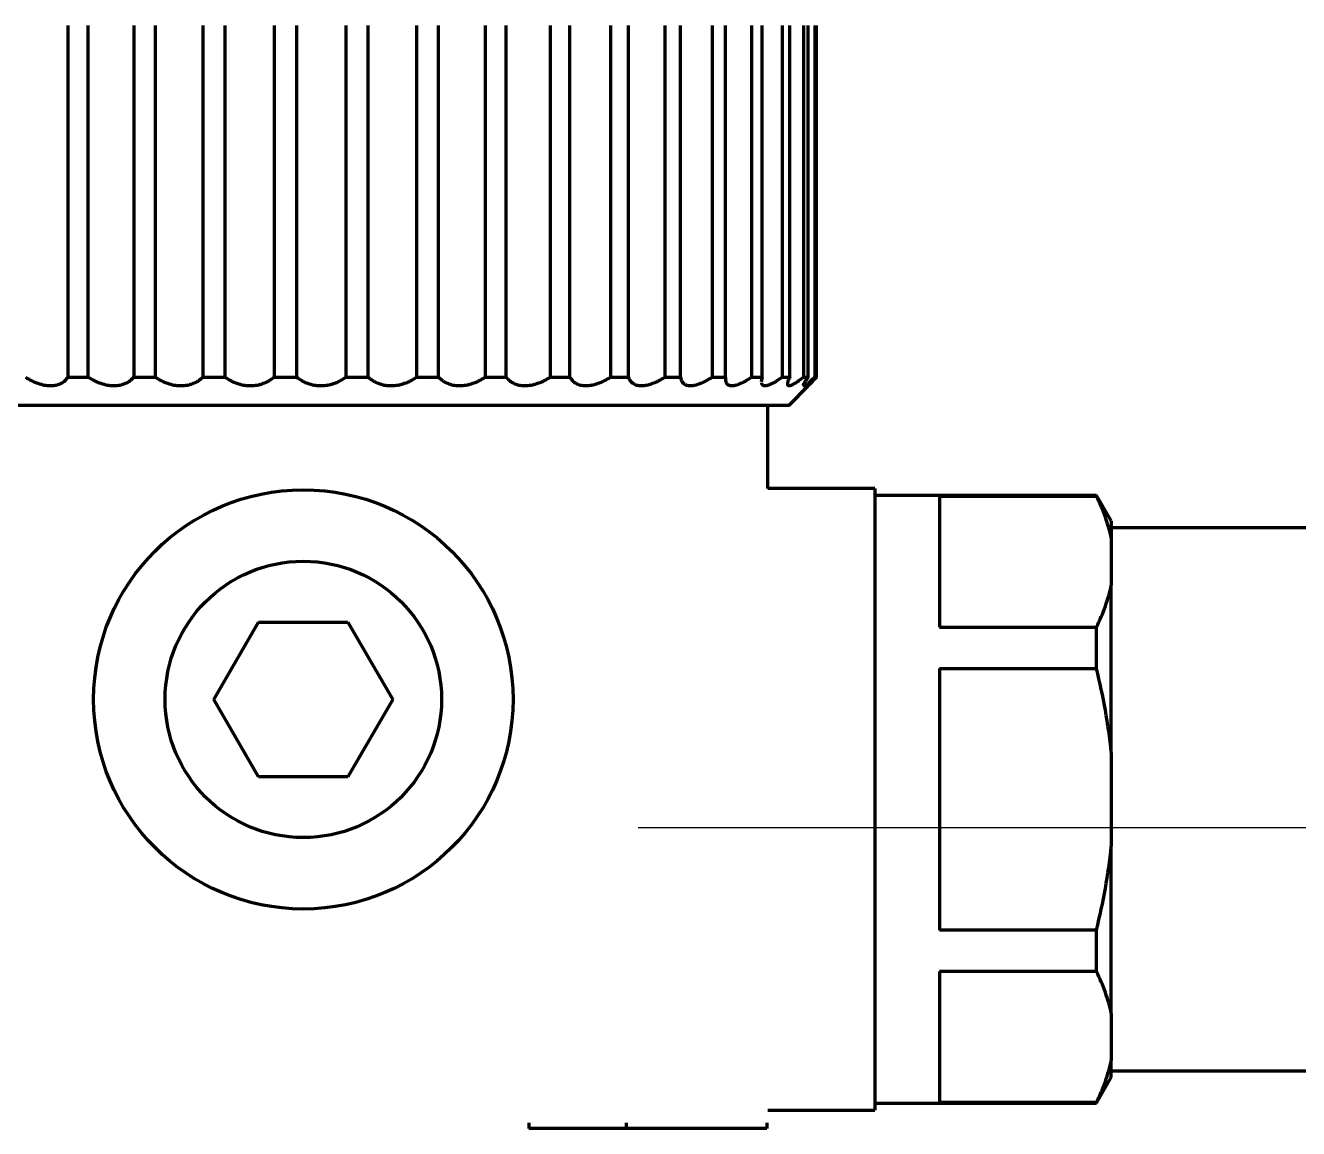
# Model space of a CAD drawing. Header units: inches. Extents: x 904 to 7172, y 213 to 5528.
# Drawn here: x 3006.25 to 3051.47, y 1947.02 to 1986.22 of the extents above; entities that cross this region are included whole.
import ezdxf

# ---------------------------------------------------------------- set-up
doc = ezdxf.new("R2010")
doc.units = ezdxf.units.IN

# ---------------------------------------------------------------- blocks, each defined once
blk = doc.blocks.new('A$C773D0E90')
at = {"color": 4}
blk.add_line((-50, 0), (50, 0), dxfattribs=at)

msp = doc.modelspace()

# ---------------------------------------------------------------- linework, layer by layer
at = {"linetype": 'Continuous', "lineweight": 70}
for p, q in [((3007.759, 1986.222), (3007.759, 1973.722)), ((3008.482, 1973.722), (3008.482, 1986.222)), ((3010.098, 1986.222), (3010.098, 1973.722)), ((3010.863, 1973.722), (3010.863, 1986.222)), ((3012.554, 1986.222), (3012.554, 1973.722)), ((3013.346, 1973.722), (3013.346, 1986.222)), ((3015.08, 1986.222), (3015.08, 1973.722)), ((3015.884, 1973.722), (3015.884, 1986.222)), ((3017.626, 1986.222), (3017.626, 1973.722)), ((3018.426, 1973.722), (3018.426, 1986.222)), ((3020.142, 1986.222), (3020.142, 1973.722)), ((3020.923, 1973.722), (3020.923, 1986.222)), ((3022.581, 1986.222), (3022.581, 1973.722)), ((3023.326, 1973.722), (3023.326, 1986.222)), ((3024.893, 1986.222), (3024.893, 1973.722)), ((3025.59, 1973.722), (3025.59, 1986.222)), ((3027.035, 1986.222), (3027.035, 1973.722)), ((3027.669, 1973.722), (3027.669, 1986.222)), ((3028.964, 1986.222), (3028.964, 1973.722)), ((3029.523, 1973.722), (3029.523, 1986.222)), ((3030.643, 1986.222), (3030.643, 1973.722)), ((3031.116, 1973.722), (3031.116, 1986.222)), ((3032.04, 1986.222), (3032.04, 1973.722)), ((3032.417, 1973.722), (3032.417, 1986.222)), ((3033.126, 1986.222), (3033.126, 1973.722)), ((3033.401, 1973.722), (3033.401, 1986.222)), ((3033.882, 1986.222), (3033.882, 1973.722)), ((3034.049, 1973.722), (3034.049, 1986.222)), ((3034.292, 1986.222), (3034.292, 1973.722)), ((3034.348, 1973.722), (3034.348, 1986.222)), ((3007.759, 1973.722), (3008.482, 1973.722)), ((3010.098, 1973.722), (3010.863, 1973.722)), ((3012.554, 1973.722), (3013.346, 1973.722)), ((3015.08, 1973.722), (3015.884, 1973.722)), ((3017.626, 1973.722), (3018.426, 1973.722)), ((3020.142, 1973.722), (3020.923, 1973.722)), ((3022.581, 1973.722), (3023.326, 1973.722)), ((3024.893, 1973.722), (3025.59, 1973.722)), ((3027.035, 1973.722), (3027.669, 1973.722)), ((3028.964, 1973.722), (3029.523, 1973.722)), ((3030.643, 1973.722), (3031.116, 1973.722)), ((3032.04, 1973.722), (3032.417, 1973.722)), ((3032.417, 1973.722), (3032.387, 1973.563)), ((3033.126, 1973.722), (3033.401, 1973.722)), ((3033.882, 1973.722), (3034.049, 1973.722)), ((3034.292, 1973.722), (3034.348, 1973.722)), ((3033.369, 1972.722), (3034.069, 1973.422)), ((3033.369, 1972.722), (2998.869, 1972.722)), ((3032.619, 1969.772), (3032.619, 1972.722)), ((3036.419, 1969.772), (3032.619, 1969.772)), ((3036.419, 1969.772), (3036.419, 1947.672)), ((3044.294, 1969.522), (3036.419, 1969.522)), ((3038.719, 1969.488), (3038.719, 1964.843)), ((3044.294, 1969.488), (3038.719, 1969.488)), ((3044.819, 1968.613), (3044.294, 1969.522)), ((3044.294, 1969.488), (3044.294, 1969.522)), ((3044.819, 1968.613), (3044.819, 1967.998)), ((3055.219, 1968.372), (3044.819, 1968.372)), ((3044.819, 1967.998), (3044.819, 1966.333)), ((3044.819, 1960.387), (3044.819, 1966.333)), ((3012.943, 1962.272), (3014.531, 1965.022)), ((3014.531, 1965.022), (3017.706, 1965.022)), ((3017.706, 1965.022), (3019.294, 1962.272)), ((3038.719, 1964.843), (3044.294, 1964.843)), ((3044.294, 1963.367), (3044.294, 1964.843)), ((3038.719, 1963.367), (3038.719, 1954.077)), ((3038.719, 1963.367), (3044.294, 1963.367)), ((3014.531, 1959.522), (3012.943, 1962.272)), ((3019.294, 1962.272), (3017.706, 1959.522)), ((3044.819, 1960.387), (3044.819, 1957.056)), ((3017.706, 1959.522), (3014.531, 1959.522)), ((3044.819, 1951.111), (3044.819, 1957.056)), ((3044.294, 1954.077), (3038.719, 1954.077)), ((3044.294, 1952.601), (3044.294, 1954.077)), ((3038.719, 1952.601), (3038.719, 1947.955)), ((3044.294, 1952.601), (3038.719, 1952.601)), ((3044.819, 1951.111), (3044.819, 1949.445)), ((3044.819, 1948.831), (3044.819, 1949.445)), ((3044.294, 1947.922), (3044.819, 1948.831)), ((3044.819, 1949.072), (3055.219, 1949.072)), ((3036.419, 1947.922), (3044.294, 1947.922)), ((3038.719, 1947.955), (3044.294, 1947.955)), ((3044.294, 1947.955), (3044.294, 1947.922)), ((3032.619, 1947.672), (3036.419, 1947.672)), ((3024.124, 1947.222), (3024.124, 1947.022)), ((3027.588, 1947.022), (3024.124, 1947.022)), ((3027.588, 1947.222), (3027.588, 1947.022)), ((3032.588, 1947.022), (3027.588, 1947.022)), ((3032.588, 1947.222), (3032.588, 1947.022))]:
    msp.add_line(p, q, dxfattribs=at)
for radius in [7.45, 4.91]:
    msp.add_circle((3016.119, 1962.272), radius, dxfattribs=at)
for points, knots in [([(3006.249, 1973.722), (3006.319, 1973.678), (3006.391, 1973.638), (3006.502, 1973.583), (3006.539, 1973.566), (3006.596, 1973.542), (3006.615, 1973.535), (3006.653, 1973.52), (3006.672, 1973.513), (3006.768, 1973.479), (3006.844, 1973.458), (3006.957, 1973.437), (3006.995, 1973.431), (3007.051, 1973.426), (3007.07, 1973.424), (3007.106, 1973.422), (3007.124, 1973.422), (3007.214, 1973.422), (3007.281, 1973.429), (3007.36, 1973.447), (3007.376, 1973.451), (3007.406, 1973.46), (3007.45, 1973.474), (3007.491, 1973.492), (3007.543, 1973.519), (3007.567, 1973.534), (3007.613, 1973.566), (3007.635, 1973.583), (3007.695, 1973.638), (3007.729, 1973.678), (3007.759, 1973.722)], [0, 0, 0, 0, 0.125, 0.125, 0.1875, 0.1875, 0.21875, 0.21875, 0.25, 0.25, 0.375, 0.375, 0.4375, 0.4375, 0.46875, 0.46875, 0.5, 0.5, 0.625, 0.625, 0.65625, 0.65625, 0.6875, 0.75, 0.75, 0.8125, 0.8125, 0.875, 0.875, 1, 1, 1, 1]), ([(3008.482, 1973.722), (3008.55, 1973.678), (3008.621, 1973.638), (3008.731, 1973.583), (3008.769, 1973.566), (3008.826, 1973.542), (3008.845, 1973.535), (3008.884, 1973.52), (3008.903, 1973.513), (3009.001, 1973.479), (3009.079, 1973.458), (3009.197, 1973.437), (3009.237, 1973.431), (3009.296, 1973.426), (3009.316, 1973.424), (3009.355, 1973.422), (3009.374, 1973.422), (3009.469, 1973.422), (3009.542, 1973.429), (3009.63, 1973.447), (3009.647, 1973.451), (3009.681, 1973.46), (3009.73, 1973.474), (3009.777, 1973.492), (3009.836, 1973.519), (3009.865, 1973.534), (3009.919, 1973.566), (3009.944, 1973.583), (3010.017, 1973.638), (3010.06, 1973.678), (3010.098, 1973.722)], [0, 0, 0, 0, 0.125, 0.125, 0.1875, 0.1875, 0.21875, 0.21875, 0.25, 0.25, 0.375, 0.375, 0.4375, 0.4375, 0.46875, 0.46875, 0.5, 0.5, 0.625, 0.625, 0.65625, 0.65625, 0.6875, 0.75, 0.75, 0.8125, 0.8125, 0.875, 0.875, 1, 1, 1, 1]), ([(3010.863, 1973.722), (3010.928, 1973.678), (3010.997, 1973.638), (3011.105, 1973.583), (3011.141, 1973.566), (3011.198, 1973.542), (3011.217, 1973.535), (3011.255, 1973.52), (3011.275, 1973.513), (3011.372, 1973.479), (3011.451, 1973.458), (3011.572, 1973.437), (3011.612, 1973.431), (3011.674, 1973.426), (3011.694, 1973.424), (3011.735, 1973.422), (3011.755, 1973.422), (3011.854, 1973.422), (3011.932, 1973.429), (3012.026, 1973.447), (3012.045, 1973.451), (3012.081, 1973.46), (3012.135, 1973.474), (3012.186, 1973.492), (3012.252, 1973.519), (3012.284, 1973.534), (3012.345, 1973.566), (3012.374, 1973.583), (3012.458, 1973.638), (3012.508, 1973.678), (3012.554, 1973.722)], [0, 0, 0, 0, 0.125, 0.125, 0.1875, 0.1875, 0.21875, 0.21875, 0.25, 0.25, 0.375, 0.375, 0.4375, 0.4375, 0.46875, 0.46875, 0.5, 0.5, 0.625, 0.625, 0.65625, 0.65625, 0.6875, 0.75, 0.75, 0.8125, 0.8125, 0.875, 0.875, 1, 1, 1, 1]), ([(3013.346, 1973.722), (3013.408, 1973.678), (3013.472, 1973.638), (3013.576, 1973.583), (3013.611, 1973.566), (3013.666, 1973.542), (3013.684, 1973.535), (3013.722, 1973.52), (3013.741, 1973.513), (3013.836, 1973.479), (3013.914, 1973.458), (3014.035, 1973.437), (3014.076, 1973.431), (3014.138, 1973.426), (3014.159, 1973.424), (3014.2, 1973.422), (3014.22, 1973.422), (3014.323, 1973.422), (3014.403, 1973.429), (3014.502, 1973.447), (3014.521, 1973.451), (3014.56, 1973.46), (3014.617, 1973.474), (3014.672, 1973.492), (3014.743, 1973.519), (3014.777, 1973.534), (3014.845, 1973.566), (3014.877, 1973.583), (3014.97, 1973.638), (3015.027, 1973.678), (3015.08, 1973.722)], [0, 0, 0, 0, 0.125, 0.125, 0.1875, 0.1875, 0.21875, 0.21875, 0.25, 0.25, 0.375, 0.375, 0.4375, 0.4375, 0.46875, 0.46875, 0.5, 0.5, 0.625, 0.625, 0.65625, 0.65625, 0.6875, 0.75, 0.75, 0.8125, 0.8125, 0.875, 0.875, 1, 1, 1, 1]), ([(3015.884, 1973.722), (3015.94, 1973.678), (3016, 1973.638), (3016.096, 1973.583), (3016.129, 1973.566), (3016.181, 1973.542), (3016.199, 1973.535), (3016.235, 1973.52), (3016.253, 1973.513), (3016.344, 1973.479), (3016.42, 1973.458), (3016.538, 1973.437), (3016.579, 1973.431), (3016.64, 1973.426), (3016.661, 1973.424), (3016.702, 1973.422), (3016.723, 1973.422), (3016.826, 1973.422), (3016.907, 1973.429), (3017.009, 1973.447), (3017.029, 1973.451), (3017.069, 1973.46), (3017.128, 1973.474), (3017.186, 1973.492), (3017.261, 1973.519), (3017.297, 1973.534), (3017.369, 1973.566), (3017.404, 1973.583), (3017.504, 1973.638), (3017.567, 1973.678), (3017.626, 1973.722)], [0, 0, 0, 0, 0.125, 0.125, 0.1875, 0.1875, 0.21875, 0.21875, 0.25, 0.25, 0.375, 0.375, 0.4375, 0.4375, 0.46875, 0.46875, 0.5, 0.5, 0.625, 0.625, 0.65625, 0.65625, 0.6875, 0.75, 0.75, 0.8125, 0.8125, 0.875, 0.875, 1, 1, 1, 1]), ([(3018.426, 1973.722), (3018.475, 1973.678), (3018.529, 1973.638), (3018.617, 1973.583), (3018.647, 1973.566), (3018.695, 1973.542), (3018.712, 1973.535), (3018.745, 1973.52), (3018.762, 1973.513), (3018.848, 1973.479), (3018.92, 1973.458), (3019.034, 1973.437), (3019.073, 1973.431), (3019.133, 1973.426), (3019.153, 1973.424), (3019.194, 1973.422), (3019.214, 1973.422), (3019.315, 1973.422), (3019.396, 1973.429), (3019.499, 1973.447), (3019.519, 1973.451), (3019.56, 1973.46), (3019.62, 1973.474), (3019.679, 1973.492), (3019.756, 1973.519), (3019.794, 1973.534), (3019.869, 1973.566), (3019.905, 1973.583), (3020.011, 1973.638), (3020.078, 1973.678), (3020.142, 1973.722)], [0, 0, 0, 0, 0.125, 0.125, 0.1875, 0.1875, 0.21875, 0.21875, 0.25, 0.25, 0.375, 0.375, 0.4375, 0.4375, 0.46875, 0.46875, 0.5, 0.5, 0.625, 0.625, 0.65625, 0.65625, 0.6875, 0.75, 0.75, 0.8125, 0.8125, 0.875, 0.875, 1, 1, 1, 1]), ([(3020.923, 1973.722), (3020.965, 1973.678), (3021.011, 1973.638), (3021.089, 1973.583), (3021.116, 1973.566), (3021.16, 1973.542), (3021.174, 1973.535), (3021.205, 1973.52), (3021.22, 1973.513), (3021.298, 1973.479), (3021.365, 1973.458), (3021.473, 1973.437), (3021.51, 1973.431), (3021.567, 1973.426), (3021.586, 1973.424), (3021.625, 1973.422), (3021.644, 1973.422), (3021.742, 1973.422), (3021.822, 1973.429), (3021.923, 1973.447), (3021.943, 1973.451), (3021.984, 1973.46), (3022.044, 1973.474), (3022.103, 1973.492), (3022.181, 1973.519), (3022.219, 1973.534), (3022.296, 1973.566), (3022.333, 1973.583), (3022.443, 1973.638), (3022.513, 1973.678), (3022.581, 1973.722)], [0, 0, 0, 0, 0.125, 0.125, 0.1875, 0.1875, 0.21875, 0.21875, 0.25, 0.25, 0.375, 0.375, 0.4375, 0.4375, 0.46875, 0.46875, 0.5, 0.5, 0.625, 0.625, 0.65625, 0.65625, 0.6875, 0.75, 0.75, 0.8125, 0.8125, 0.875, 0.875, 1, 1, 1, 1]), ([(3023.326, 1973.722), (3023.36, 1973.678), (3023.398, 1973.638), (3023.465, 1973.583), (3023.488, 1973.566), (3023.526, 1973.542), (3023.538, 1973.535), (3023.565, 1973.52), (3023.579, 1973.513), (3023.648, 1973.479), (3023.709, 1973.458), (3023.807, 1973.437), (3023.841, 1973.431), (3023.895, 1973.426), (3023.913, 1973.424), (3023.949, 1973.422), (3023.968, 1973.422), (3024.06, 1973.422), (3024.136, 1973.429), (3024.234, 1973.447), (3024.254, 1973.451), (3024.293, 1973.46), (3024.352, 1973.474), (3024.41, 1973.492), (3024.488, 1973.519), (3024.526, 1973.534), (3024.603, 1973.566), (3024.64, 1973.583), (3024.752, 1973.638), (3024.823, 1973.678), (3024.893, 1973.722)], [0, 0, 0, 0, 0.125, 0.125, 0.1875, 0.1875, 0.21875, 0.21875, 0.25, 0.25, 0.375, 0.375, 0.4375, 0.4375, 0.46875, 0.46875, 0.5, 0.5, 0.625, 0.625, 0.65625, 0.65625, 0.6875, 0.75, 0.75, 0.8125, 0.8125, 0.875, 0.875, 1, 1, 1, 1]), ([(3025.59, 1973.722), (3025.614, 1973.678), (3025.644, 1973.638), (3025.697, 1973.583), (3025.716, 1973.566), (3025.747, 1973.542), (3025.758, 1973.535), (3025.781, 1973.52), (3025.792, 1973.513), (3025.852, 1973.479), (3025.904, 1973.458), (3025.992, 1973.437), (3026.023, 1973.431), (3026.071, 1973.426), (3026.088, 1973.424), (3026.121, 1973.422), (3026.138, 1973.422), (3026.223, 1973.422), (3026.294, 1973.429), (3026.387, 1973.447), (3026.406, 1973.451), (3026.444, 1973.46), (3026.5, 1973.474), (3026.556, 1973.492), (3026.631, 1973.519), (3026.669, 1973.534), (3026.744, 1973.566), (3026.782, 1973.583), (3026.892, 1973.638), (3026.964, 1973.678), (3027.035, 1973.722)], [0, 0, 0, 0, 0.125, 0.125, 0.1875, 0.1875, 0.21875, 0.21875, 0.25, 0.25, 0.375, 0.375, 0.4375, 0.4375, 0.46875, 0.46875, 0.5, 0.5, 0.625, 0.625, 0.65625, 0.65625, 0.6875, 0.75, 0.75, 0.8125, 0.8125, 0.875, 0.875, 1, 1, 1, 1]), ([(3027.669, 1973.722), (3027.684, 1973.678), (3027.704, 1973.638), (3027.743, 1973.583), (3027.758, 1973.566), (3027.782, 1973.542), (3027.79, 1973.535), (3027.808, 1973.52), (3027.817, 1973.513), (3027.865, 1973.479), (3027.909, 1973.458), (3027.985, 1973.437), (3028.011, 1973.431), (3028.054, 1973.426), (3028.069, 1973.424), (3028.098, 1973.422), (3028.113, 1973.422), (3028.189, 1973.422), (3028.254, 1973.429), (3028.341, 1973.447), (3028.358, 1973.451), (3028.393, 1973.46), (3028.446, 1973.474), (3028.499, 1973.492), (3028.571, 1973.519), (3028.607, 1973.534), (3028.679, 1973.566), (3028.715, 1973.583), (3028.823, 1973.638), (3028.894, 1973.678), (3028.964, 1973.722)], [0, 0, 0, 0, 0.125, 0.125, 0.1875, 0.1875, 0.21875, 0.21875, 0.25, 0.25, 0.375, 0.375, 0.4375, 0.4375, 0.46875, 0.46875, 0.5, 0.5, 0.625, 0.625, 0.65625, 0.65625, 0.6875, 0.75, 0.75, 0.8125, 0.8125, 0.875, 0.875, 1, 1, 1, 1]), ([(3029.523, 1973.722), (3029.528, 1973.678), (3029.539, 1973.638), (3029.563, 1973.583), (3029.573, 1973.566), (3029.589, 1973.542), (3029.595, 1973.535), (3029.608, 1973.52), (3029.615, 1973.513), (3029.651, 1973.479), (3029.685, 1973.458), (3029.746, 1973.437), (3029.769, 1973.431), (3029.804, 1973.426), (3029.817, 1973.424), (3029.842, 1973.422), (3029.855, 1973.422), (3029.921, 1973.422), (3029.978, 1973.429), (3030.056, 1973.447), (3030.072, 1973.451), (3030.104, 1973.46), (3030.152, 1973.474), (3030.201, 1973.492), (3030.267, 1973.519), (3030.301, 1973.534), (3030.37, 1973.566), (3030.404, 1973.583), (3030.506, 1973.638), (3030.575, 1973.678), (3030.643, 1973.722)], [0, 0, 0, 0, 0.125, 0.125, 0.1875, 0.1875, 0.21875, 0.21875, 0.25, 0.25, 0.375, 0.375, 0.4375, 0.4375, 0.46875, 0.46875, 0.5, 0.5, 0.625, 0.625, 0.65625, 0.65625, 0.6875, 0.75, 0.75, 0.8125, 0.8125, 0.875, 0.875, 1, 1, 1, 1]), ([(3031.116, 1973.722), (3031.112, 1973.678), (3031.112, 1973.638), (3031.121, 1973.583), (3031.126, 1973.566), (3031.135, 1973.542), (3031.138, 1973.535), (3031.146, 1973.52), (3031.15, 1973.513), (3031.172, 1973.479), (3031.197, 1973.458), (3031.243, 1973.437), (3031.26, 1973.431), (3031.288, 1973.426), (3031.298, 1973.424), (3031.319, 1973.422), (3031.329, 1973.422), (3031.384, 1973.422), (3031.433, 1973.429), (3031.5, 1973.447), (3031.514, 1973.451), (3031.542, 1973.46), (3031.584, 1973.474), (3031.629, 1973.492), (3031.689, 1973.519), (3031.72, 1973.534), (3031.783, 1973.566), (3031.814, 1973.583), (3031.91, 1973.638), (3031.974, 1973.678), (3032.04, 1973.722)], [0, 0, 0, 0, 0.125, 0.125, 0.1875, 0.1875, 0.21875, 0.21875, 0.25, 0.25, 0.375, 0.375, 0.4375, 0.4375, 0.46875, 0.46875, 0.5, 0.5, 0.625, 0.625, 0.65625, 0.65625, 0.6875, 0.75, 0.75, 0.8125, 0.8125, 0.875, 0.875, 1, 1, 1, 1]), ([(3032.39, 1973.526), (3032.391, 1973.519), (3032.392, 1973.512), (3032.401, 1973.479), (3032.415, 1973.458), (3032.445, 1973.437), (3032.457, 1973.431), (3032.477, 1973.426), (3032.485, 1973.424), (3032.5, 1973.422), (3032.508, 1973.422), (3032.549, 1973.422), (3032.589, 1973.429), (3032.645, 1973.447), (3032.657, 1973.451), (3032.68, 1973.46), (3032.716, 1973.474), (3032.755, 1973.492), (3032.807, 1973.519), (3032.835, 1973.534), (3032.891, 1973.566), (3032.919, 1973.583), (3033.006, 1973.638), (3033.065, 1973.678), (3033.126, 1973.722)], [0, 0, 0, 0, 0.037999, 0.037999, 0.198333, 0.198333, 0.278499, 0.278499, 0.318583, 0.318583, 0.358666, 0.358666, 0.519, 0.519, 0.559083, 0.559083, 0.599166, 0.679333, 0.679333, 0.7595, 0.7595, 0.839667, 0.839667, 1, 1, 1, 1]), ([(3033.401, 1973.722), (3033.378, 1973.678), (3033.358, 1973.638), (3033.337, 1973.583), (3033.331, 1973.566), (3033.324, 1973.542), (3033.322, 1973.535), (3033.319, 1973.52), (3033.317, 1973.513), (3033.313, 1973.479), (3033.316, 1973.458), (3033.329, 1973.437), (3033.336, 1973.431), (3033.348, 1973.426), (3033.352, 1973.424), (3033.362, 1973.422), (3033.367, 1973.422), (3033.395, 1973.422), (3033.424, 1973.429), (3033.468, 1973.447), (3033.477, 1973.451), (3033.496, 1973.46), (3033.525, 1973.474), (3033.557, 1973.492), (3033.601, 1973.519), (3033.624, 1973.534), (3033.672, 1973.566), (3033.697, 1973.583), (3033.773, 1973.638), (3033.826, 1973.678), (3033.882, 1973.722)], [0, 0, 0, 0, 0.125, 0.125, 0.1875, 0.1875, 0.21875, 0.21875, 0.25, 0.25, 0.375, 0.375, 0.4375, 0.4375, 0.46875, 0.46875, 0.5, 0.5, 0.625, 0.625, 0.65625, 0.65625, 0.6875, 0.75, 0.75, 0.8125, 0.8125, 0.875, 0.875, 1, 1, 1, 1]), ([(3034.049, 1973.722), (3034.016, 1973.678), (3033.988, 1973.638), (3033.951, 1973.583), (3033.94, 1973.566), (3033.925, 1973.542), (3033.921, 1973.535), (3033.912, 1973.52), (3033.908, 1973.513), (3033.89, 1973.479), (3033.882, 1973.458), (3033.879, 1973.442), (3033.879, 1973.44), (3033.879, 1973.438)], [0, 0, 0, 0, 0.31692, 0.31692, 0.475379, 0.475379, 0.554609, 0.554609, 0.633839, 0.633839, 0.950759, 0.950759, 1, 1, 1, 1]), ([(3033.882, 1973.426), (3033.883, 1973.425), (3033.885, 1973.424), (3033.888, 1973.422), (3033.891, 1973.422), (3033.905, 1973.422), (3033.923, 1973.429), (3033.953, 1973.447), (3033.96, 1973.451), (3033.974, 1973.46), (3033.995, 1973.474), (3034.019, 1973.492), (3034.054, 1973.519), (3034.073, 1973.534), (3034.112, 1973.566), (3034.133, 1973.583), (3034.197, 1973.638), (3034.243, 1973.678), (3034.292, 1973.722)], [0, 0, 0, 0, 0.044756, 0.044756, 0.100947, 0.100947, 0.32571, 0.32571, 0.381901, 0.381901, 0.438092, 0.550473, 0.550473, 0.662855, 0.662855, 0.775237, 0.775237, 1, 1, 1, 1]), ([(3034.348, 1973.722), (3034.307, 1973.678), (3034.269, 1973.638), (3034.218, 1973.583), (3034.202, 1973.566), (3034.18, 1973.542), (3034.173, 1973.535), (3034.159, 1973.52), (3034.153, 1973.513), (3034.122, 1973.479), (3034.102, 1973.458), (3034.082, 1973.437), (3034.077, 1973.431), (3034.072, 1973.426), (3034.071, 1973.424), (3034.069, 1973.422), (3034.069, 1973.422), (3034.069, 1973.422), (3034.069, 1973.422)], [0, 0, 0, 0, 0.249789, 0.249789, 0.374684, 0.374684, 0.437131, 0.437131, 0.499578, 0.499578, 0.749368, 0.749368, 0.874262, 0.874262, 0.93671, 0.93671, 0.999157, 1, 1, 1, 1]), ([(3044.819, 1967.998), (3044.77, 1968.25), (3044.699, 1968.5), (3044.522, 1968.996), (3044.416, 1969.243), (3044.294, 1969.488)], [0, 0, 0, 0, 0.5, 0.5, 1, 1, 1, 1]), ([(3044.294, 1964.843), (3044.416, 1965.088), (3044.522, 1965.335), (3044.699, 1965.831), (3044.77, 1966.081), (3044.819, 1966.333)], [0, 0, 0, 0, 0.5, 0.5, 1, 1, 1, 1]), ([(3044.819, 1960.387), (3044.77, 1960.89), (3044.699, 1961.39), (3044.522, 1962.383), (3044.416, 1962.876), (3044.294, 1963.367)], [0, 0, 0, 0, 0.5, 0.5, 1, 1, 1, 1]), ([(3044.294, 1954.077), (3044.416, 1954.567), (3044.522, 1955.06), (3044.699, 1956.053), (3044.77, 1956.553), (3044.819, 1957.056)], [0, 0, 0, 0, 0.5, 0.5, 1, 1, 1, 1]), ([(3044.819, 1951.111), (3044.77, 1951.362), (3044.699, 1951.612), (3044.522, 1952.109), (3044.416, 1952.355), (3044.294, 1952.601)], [0, 0, 0, 0, 0.5, 0.5, 1, 1, 1, 1]), ([(3044.294, 1947.955), (3044.416, 1948.201), (3044.522, 1948.447), (3044.699, 1948.944), (3044.77, 1949.194), (3044.819, 1949.445)], [0, 0, 0, 0, 0.5, 0.5, 1, 1, 1, 1])]:
    msp.add_open_spline(points, degree=3, knots=knots, dxfattribs=at)

# ---------------------------------------------------------------- block references
msp.add_blockref('A$C773D0E90', (3078.019, 1957.722))

doc.saveas('drawing.dxf')
